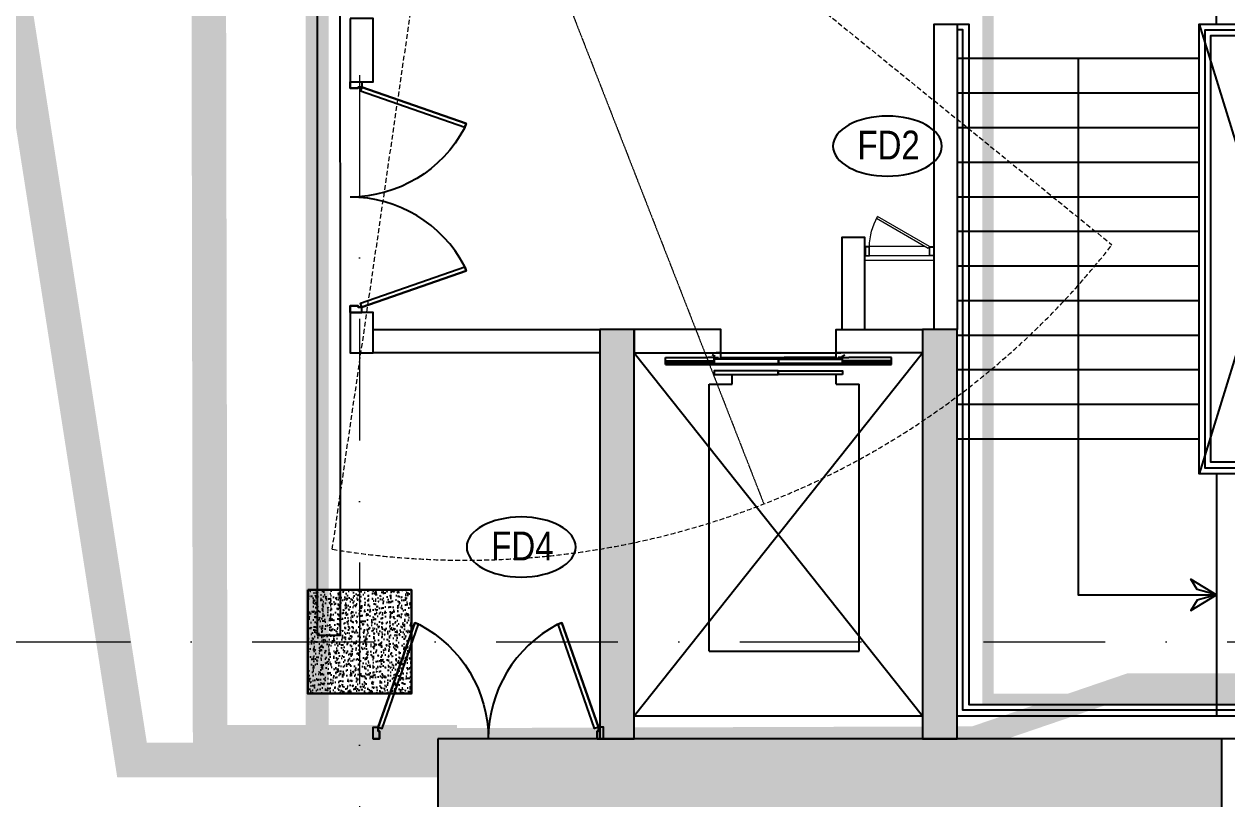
# Model space of a CAD drawing. Header units: millimetres. Extents: x 2509692 to 6766201, y 361130 to 898117.
# Drawn here: x 2616800 to 2627233, y 741230 to 747949 of the extents above; entities that cross this region are included whole.
import ezdxf
from ezdxf.enums import TextEntityAlignment as Align

# ---------------------------------------------------------------- set-up
doc = ezdxf.new("R2010")
doc.units = ezdxf.units.MM
doc.header["$LTSCALE"] = 100
for name, pattern in [('01.MAIN DRAWING_NW$0$(X-REF)S12-200-HIDDEN', [0.375, 0.25, -0.125]), ('01.NW_MACHINES$0$DASHED', [0.75, 0.5, -0.25]), ('DASHDOT', [1, 0.5, -0.25, 0, -0.25]), ('DD Cargo Road$0$X-DIAL-Phase 3A-Master Airfield Layout_South & ECT$0$DASHDOT2', [12.7, 6.35, -3.175, 0, -3.175]), ('HIDDEN', [0.375, 0.25, -0.125]), ('PAMIR A_BASEMENT STAIRCASE$0$X_COL_FC_WMG$0$PHANTOM', [2.5, 1.25, -0.25, 0.25, -0.25, 0.25, -0.25]), ('PAMIR A_GROUND FLOOR GRID$0$DGN Style 4', [21.13840796741298, 10.56260235723322, -5.281301178616609, 0.01320325294654152, -5.281301178616609])]:
    doc.linetypes.add(name, pattern=pattern)
doc.layers.get('0').update_dxf_attribs({"color": 8})
doc.layers.get('Defpoints').update_dxf_attribs({"color": 8})
for name, color, linetype in [('A_CUTOUT', 8, 'Continuous'), ('A_DOORS', 8, 'Continuous'), ('A_R.C.C. STRUCTURE', 8, 'Continuous'), ('A_STAIRCASE ARROW', 8, 'Continuous'), ('A_STAIRCASE DIM', 8, 'Continuous'), ('A_STAIRCASE RAILING', 8, 'Continuous'), ('A_STAIRCASE STEPS NOSING', 8, 'Continuous'), ('A_STAIRCASE WALL', 8, 'Continuous'), ('A_Travel length', 8, 'Continuous'), ('A_wall', 8, 'Continuous'), ('D-TEXT', 8, 'Continuous'), ('DRIVEWAY', 8, 'HIDDEN'), ('DW-NO', 8, 'Continuous'), ('GLASS EDGE', 8, 'Continuous'), ('PAMIR A_BASEMENT STAIRCASE$0$A-P-HATCH COLUMN', 8, 'Continuous'), ('PAMIR A_BASEMENT STAIRCASE$0$A-P-STRUCTURE', 8, 'Continuous'), ('PAMIR A_GROUND FLOOR GRID$0$Columns 8.4 x 8.4 MT. GRID', 8, 'Continuous')]:
    doc.layers.add(name, color=color, linetype=linetype)
for name, color, linetype, lineweight in [('A_SERVICE LIFT', 8, 'Continuous', 25), ('AC-ZONING LINE', 8, 'Continuous', 15), ('CAMERA', 5, 'Continuous', 20), ('CAMERA RANGE', 2, '01.MAIN DRAWING_NW$0$(X-REF)S12-200-HIDDEN', 20), ('CLOUD REFERNCE', 8, 'Continuous', 0), ('EL-WALL', 8, 'Continuous', 0), ('HACTH', 8, 'Continuous', 5), ('PAMIR A_BASEMENT STAIRCASE$0$X_COL_FC_WMG$0$GLASS 1', 8, 'Continuous', 25), ('PAMIR A_GROUND FLOOR GRID$0$A_GRID 8.4 x 8.4 MT.', 8, 'PAMIR A_GROUND FLOOR GRID$0$DGN Style 4', 0)]:
    doc.layers.add(name, color=color, linetype=linetype, lineweight=lineweight)
doc.styles.add('DIM_200', font='swissc.ttf', dxfattribs={"height": 400})
pattern_1 = [(0, (-3035710.225486687, -862793.3745637138), (0, 6.985), [5.08, -1.905]), (90, (-3035710.225486687, -862793.3745637138), (-6.985, 4.277078946022131e-16), [5.08, -1.905])]

# ---------------------------------------------------------------- blocks, each defined once
blk = doc.blocks.new('staicases')
at = {"layer": 'CLOUD REFERNCE', "linetype": 'DASHDOT', "ltscale": 10, "const_width": 100}
blk.add_lwpolyline([(5700728.509802543, 467707.3388517859), (5707833.421958897, 467707.3388517861), (5707833.421958897, 458369.646384188), (5700728.509802543, 458378.9650740409)], close=True, dxfattribs=at)
blk = doc.blocks.new('PAMIR A_GROUND FLOOR GRID')
at = {"layer": 'PAMIR A_GROUND FLOOR GRID$0$A_GRID 8.4 x 8.4 MT.'}
for p, q in [((2619710.225486686, 882793.3745638769), (2619710.225486659, 680593.3745638652)), ((2515201.771748836, 742593.3745637604), (2648618.699235708, 742593.3745637604))]:
    blk.add_line(p, q, dxfattribs=at)
blk = doc.blocks.new('A$C5d815a77')
at = {"layer": 'PAMIR A_GROUND FLOOR GRID$0$A_GRID 8.4 x 8.4 MT.'}
blk.add_blockref('PAMIR A_GROUND FLOOR GRID', (0, 0), dxfattribs=at)
blk = doc.blocks.new('PAMIR A_GROUND FLOOR GRID$0$gfhjd')
at = {"layer": 'PAMIR A_GROUND FLOOR GRID$0$Columns 8.4 x 8.4 MT. GRID', "transparency": 33554505}
h = blk.add_hatch(dxfattribs=at)
h.set_pattern_fill('AR-CONC', color=8, scale=0.5)
h.set_pattern_definition([(49.99999999999999, (2668641.195386034, 1117441.090647367), (91.09233449800197, -7.96954276945155), [9.525, -104.775]), (355, (2668641.195386034, 1117441.090647367), (-17.62171071248467, 95.52842261951757), [7.62, -83.820292085]), (100.4514446999999, (2668648.786389533, 1117440.426520617), (73.47062354517664, 87.55887595609755), [8.095004399999997, -89.04512229999997]), (46.18420000000002, (2668641.195386034, 1117466.490647368), (135.5395204460649, -21.02116396636359), [14.28749999999979, -157.1624999999967]), (96.63555760999984, (2668652.490336034, 1117464.738897368), (118.7020670257515, 123.7130622988607), [12.14251157, -133.5678040799999]), (351.1841511700001, (2668641.195386034, 1117466.490647368), (118.7020670324885, 123.7130622927663), [11.429983535, -125.72986596]), (21, (2668653.895386035, 1117460.140647367), (75.80719563456623, -51.1325990935438), [9.525, -104.775]), (326, (2668653.895386035, 1117460.140647367), (30.90101417382355, 92.09398306115965), [7.62, -83.81999999999996]), (71.45144499999998, (2668660.212652334, 1117455.879597418), (106.708209639358, 40.96138444295261), [8.095004399999977, -89.0449687999998]), (37.50000000000001, (2668641.195386034, 1117441.090647367), (1.544301625295908, 42.27751943657654), [0, -82.804, 0, -85.09, 0, -84.1375]), (7.499999999999999, (2668641.195386034, 1117441.090647367), (33.40983125515287, 50.09028740905975), [0, -48.51399999999999, 0, -80.899, 0, -32.0675]), (327.5, (2668612.874386034, 1117441.090647367), (67.79529758343573, -2.864371996336722), [0, -31.75, 0, -99.06, 0, -131.445]), (317.5, (2668600.174386034, 1117441.090647367), (74.06459069300901, 12.7132455166665), [0, -41.275, 0, -65.786, 0, -93.345])])
h.paths.add_polyline_path([(2555360.477324851, 1057636.929110305), (2556260.491630921, 1057636.929110305), (2556260.491630796, 1056736.929110305), (2555361.236261704, 1056736.932357546)])
at = {"layer": 'PAMIR A_GROUND FLOOR GRID$0$Columns 8.4 x 8.4 MT. GRID', "lineweight": 30}
blk.add_lwpolyline([(2555361.236261828, 1057636.932357546), (2556260.491630921, 1057636.929110305), (2556260.491630796, 1056736.929110305), (2555361.236261704, 1056736.932357546)], close=True, dxfattribs=at)
blk = doc.blocks.new('A$C8c9960d7')
at = {"layer": 'PAMIR A_GROUND FLOOR GRID$0$Columns 8.4 x 8.4 MT. GRID'}
blk.add_blockref('PAMIR A_GROUND FLOOR GRID$0$gfhjd', (63899.73396893311, -314593.5545793864), dxfattribs=at)
blk = doc.blocks.new('fghjfghd')
at = {"layer": 'A_DOORS', "linetype": 'ByBlock', "ltscale": 0.03, "elevation": 0.0008203101878799099}
for points in [[(197276.1775450337, 213393.477598938), (197276.1775450337, 213279.7605275114), (197326.6085940524, 213279.7605275114), (197326.6085940524, 213317.3362168662), (197338.9691452332, 213317.3362168662), (197338.9691452332, 213393.477598938), (197276.1775450337, 213393.4776124595), (197338.9691452332, 213393.4776124595), (197338.9691452332, 213317.3366028955), (197326.6085940524, 213317.3366028955), (197326.6085940524, 213279.7605275114), (197362.0844771926, 213292.1469385487), (197709.1212920699, 212298.1998256231), (197673.6454069231, 212285.8134139643), (197326.6085940524, 213279.7605275114), (197673.645406922, 212285.8134139638), (197718.1356924236, 212302.0094498101, 0.2777572209251983), (198376.1776861518, 213393.477598938, -0.02709184272098052)], [(199476.1778272698, 213393.477598938), (199476.1778272698, 213279.7605275114), (199425.7467782511, 213279.7605275114), (199425.7467782511, 213317.3362168662), (199413.3862270703, 213317.3362168662), (199413.3862270703, 213393.477598938), (199476.1778272698, 213393.4776124595), (199413.3862270703, 213393.4776124595), (199413.3862270703, 213317.3366028955), (199425.7467782511, 213317.3366028955), (199425.7467782511, 213279.7605275114), (199390.2708951109, 213292.1469385487), (199043.2340802336, 212298.1998256231), (199078.7099653804, 212285.8134139643), (199425.7467782511, 213279.7605275114), (199078.7099653815, 212285.8134139638), (199034.2196798798, 212302.0094498101, -0.2777572209251983), (198376.1776861518, 213393.477598938, 0.02709184272098052)]]:
    blk.add_lwpolyline(points, format="xyb", dxfattribs=at)
blk = doc.blocks.new('PAMIR A_2 m STAIRCASE DOOR')
at = {"layer": 'A_DOORS', "xscale": -0.9090907924646489, "yscale": 0.9090907924646489, "zscale": 0.9090907924646489, "rotation": 90}
blk.add_blockref('fghjfghd', (2771329.474479528, 1038335.332235817, -0.0007457364387665722), dxfattribs=at)
blk = doc.blocks.new('PAMIR A_BASEMENT STAIRCASE$0$A$Cb37e2a6e')
at = {"layer": 'A_STAIRCASE ARROW'}
for points in [[(0, 0), (169.0370197314769, 45.2933329064399), (222.0700287292711, 137.1491984985769), (0, 0)], [(0, -4.558824002742767e-07), (169.0370197314769, -45.2933333623223), (222.0700287292711, -137.1491989544593), (0, -4.558824002742767e-07)]]:
    blk.add_lwpolyline(points, dxfattribs=at)
blk = doc.blocks.new('PAMIR A_BASEMENT STAIRCASE$0$service lift')
at = {"color": 7}
for p, q in [((563038, -106763.3143263127, -8.757154441596526e-05), (563968, -106763.3143263118, -8.757154441596526e-05)), ((564998.0000000001, -106763.3143263118, -8.757154441596526e-05), (563038, -106763.3143263127, -8.757154441596526e-05)), ((563038, -106763.3143263127, -8.757154441596526e-05), (563038, -106823.3143263127, -8.757154441596526e-05)), ((563038, -106780.3143263127, -8.757154441596526e-05), (563456.5, -106780.3143263118, -8.757154441596526e-05)), ((563038, -106794.3143263127, -8.757154441596526e-05), (563456.5, -106794.3143263127, -8.757154441596526e-05)), ((563038, -106823.3143263127, -8.757154441596526e-05), (563406.59375, -106823.3143263127, -8.757154441596526e-05)), ((563461.5, -106823.3143263127, -8.757154441596526e-05), (563406.59375, -106823.3143263127, -8.757154441596526e-05)), ((563456.5, -106802.0393263124, -8.757154441596526e-05), (563456.5, -106772.5893263122, -8.757154441596526e-05)), ((563456.5, -106772.5893263122, -8.757154441596526e-05), (563461.5, -106772.5893263122, -8.757154441596526e-05)), ((563456.5, -106802.0393263124, -8.757154441596526e-05), (563461.5, -106802.0393263124, -8.757154441596526e-05)), ((563461.5, -106771.3143263118, -8.757154441596526e-05), (563461.5, -106823.3143263127, -8.757154441596526e-05)), ((563461.5, -106771.3143263118, -8.757154441596526e-05), (563463, -106771.3143263118, -8.757154441596526e-05)), ((563463, -106771.3143263118, -8.757154441596526e-05), (563463, -106821.8143263118, -8.757154441596526e-05)), ((563463, -106824.8143263127, -8.757154441596526e-05), (563489.5, -106824.8143263127, -8.757154441596526e-05)), ((563464.5, -106823.3143263127, -8.757154441596526e-05), (563489.5748134316, -106823.3143263127, -8.757154441596526e-05)), ((563480, -106816.3143263118, -8.757154441596526e-05), (563518, -106816.3143263118, -8.757154441596526e-05)), ((563489.5, -106824.8143263127, -8.757154441596526e-05), (563499.5, -106825.8143263118, -8.757154441596526e-05)), ((563489.5748134316, -106823.3143263127, -8.757154441596526e-05), (563499.5, -106824.3068449687, -8.757154441596526e-05)), ((563499.5, -106824.3068449687, -8.757154441596526e-05), (563499.5, -106825.8143263118, -8.757154441596526e-05)), ((563518, -106816.3143263118, -8.757154441596526e-05), (563518, -106866.3143263127, -8.757154441596526e-05)), ((563518, -106823.3143263127, -8.757154441596526e-05), (563968, -106823.3143263127, -8.757154441596526e-05)), ((564518, -106823.3143263127, -8.757154441596526e-05), (563968, -106823.3143263127, -8.757154441596526e-05)), ((564556, -106816.3143263118, -8.757154441596526e-05), (564518, -106816.3143263118, -8.757154441596526e-05)), ((564518, -106816.3143263118, -8.757154441596526e-05), (564518, -106866.3143263127, -8.757154441596526e-05)), ((564546.4251865684, -106823.3143263127, -8.757154441596526e-05), (564536.5, -106824.3068449687, -8.757154441596526e-05)), ((564536.5, -106824.3068449687, -8.757154441596526e-05), (564536.5, -106825.8143263118, -8.757154441596526e-05)), ((564546.5, -106824.8143263127, -8.757154441596526e-05), (564536.5, -106825.8143263118, -8.757154441596526e-05)), ((564571.5, -106823.3143263127, -8.757154441596526e-05), (564546.4251865684, -106823.3143263127, -8.757154441596526e-05)), ((564573, -106824.8143263127, -8.757154441596526e-05), (564546.5, -106824.8143263127, -8.757154441596526e-05)), ((564573, -106771.3143263118, -8.757154441596526e-05), (564573, -106821.8143263118, -8.757154441596526e-05)), ((564574.5, -106771.3143263118, -8.757154441596526e-05), (564573, -106771.3143263118, -8.757154441596526e-05)), ((564574.5, -106771.3143263118, -8.757154441596526e-05), (564574.5, -106823.3143263127, -8.757154441596526e-05)), ((564579.5, -106772.5893263122, -8.757154441596526e-05), (564574.5, -106772.5893263122, -8.757154441596526e-05)), ((564579.5, -106802.0393263124, -8.757154441596526e-05), (564574.5, -106802.0393263124, -8.757154441596526e-05)), ((564574.5, -106823.3143263127, -8.757154441596526e-05), (564629.40625, -106823.3143263127, -8.757154441596526e-05)), ((564579.5, -106802.0393263124, -8.757154441596526e-05), (564579.5, -106772.5893263122, -8.757154441596526e-05)), ((564998, -106780.3143263118, -8.757154441596526e-05), (564579.5, -106780.3143263118, -8.757154441596526e-05)), ((564998, -106794.3143263127, -8.757154441596526e-05), (564579.5, -106794.3143263127, -8.757154441596526e-05)), ((564998, -106823.3143263127, -8.757154441596526e-05), (564629.40625, -106823.3143263127, -8.757154441596526e-05)), ((564998, -106763.3143263118, -8.757154441596526e-05), (564998, -106823.3143263127, -8.757154441596526e-05)), ((563478, -106861.8135723121, -8.757154441596526e-05), (563478, -106866.3135723121, -8.757154441596526e-05)), ((563515.5, -106864.8135723121, -8.757154441596526e-05), (563478, -106864.8135723121, -8.757154441596526e-05)), ((563517, -106866.3135723121, -8.757154441596526e-05), (563478, -106866.3135723121, -8.757154441596526e-05)), ((563518, -106866.3143263127, -8.757154441596526e-05), (563478, -106866.3143263127, -8.757154441596526e-05)), ((564518, -106866.3143263127, -8.757154441596526e-05), (564558, -106866.3143263127, -8.757154441596526e-05)), ((564519, -106866.3135723121, -8.757154441596526e-05), (564558, -106866.3135723121, -8.757154441596526e-05)), ((564520.5, -106864.8135723121, -8.757154441596526e-05), (564558, -106864.8135723121, -8.757154441596526e-05)), ((564558, -106861.8135723121, -8.757154441596526e-05), (564558, -106866.3135723121, -8.757154441596526e-05))]:
    blk.add_line(p, q, dxfattribs=at)
at = {"color": 4, "linetype": 'PAMIR A_BASEMENT STAIRCASE$0$X_COL_FC_WMG$0$PHANTOM', "ltscale": 0.5}
for p, q in [((563038, -106787.3143263127, -8.757154441596526e-05), (563456.5, -106787.3143263118, -8.757154441596526e-05)), ((564998, -106787.3143263118, -8.757154441596526e-05), (564579.5, -106787.3143263118, -8.757154441596526e-05))]:
    blk.add_line(p, q, dxfattribs=at)
for p, q in [((563468, -106832.3144223125, -8.757154441596526e-05), (563443, -106848.3143263118, -8.757154441596526e-05)), ((564568, -106832.3144223125, -8.757154441596526e-05), (564593, -106848.3143263118, -8.757154441596526e-05))]:
    blk.add_line(p, q)
at = {"color": 7}
for centre, start, end in [((563463, -106823.3143263127, -8.757154441596526e-05), 180, 270), ((563464.5, -106821.8143263118, -8.757154441596526e-05), 180, 270), ((564571.5, -106821.8143263118, -8.757154441596526e-05), 270, 0), ((564573, -106823.3143263127, -8.757154441596526e-05), 270, 0)]:
    blk.add_arc(centre, 1.5, start, end, dxfattribs=at)
at = {"layer": 'Defpoints', "color": 7, "linetype": 'ByBlock'}
for p in [(563038, -106823.3143263127, -8.757154441596526e-05), (563508, -106866.3143263127, -8.757154441596526e-05), (563518, -106862.3143263118, -8.757154441596526e-05), (563518, -106866.3143263127, -8.757154441596526e-05), (563518, -106866.3143263127, -8.757154441596526e-05), (563518, -106866.3143263127, -8.757154441596526e-05), (563518, -106866.3144223125, -8.757154441596526e-05), (564518, -106862.3143263118, -8.757154441596526e-05), (564518, -106866.3143263127, -8.757154441596526e-05), (564518, -106866.3143263127, -8.757154441596526e-05), (564518, -106866.3143263127, -8.757154441596526e-05), (564518, -106866.3144223125, -8.757154441596526e-05), (564528, -106866.3143263127, -8.757154441596526e-05)]:
    blk.add_point(p, dxfattribs=at)
at = {"layer": 'PAMIR A_BASEMENT STAIRCASE$0$X_COL_FC_WMG$0$GLASS 1'}
for p, q in [((564618, -104278.3143263118, -8.757154441593751e-05), (563318, -104278.3143263118, -8.757154441593751e-05)), ((563318, -104278.3143263118, -8.757154441596526e-05), (563318, -106593.3143263118, -8.757154441596526e-05)), ((564618, -104278.3143263118, -8.757154441596529e-05), (564618, -106593.3143263118, -8.757154441596529e-05)), ((563518, -106593.3143263118, -8.757154441596526e-05), (563318, -106593.3143263118, -8.757154441596526e-05)), ((563518, -106593.3143263118, -8.757154441596526e-05), (563518, -106673.3143263118, -8.757154441596526e-05)), ((564618, -106593.3143263118, -8.757154441596526e-05), (564418, -106593.3143263118, -8.757154441596526e-05)), ((564418, -106593.3143263118, -8.757154441596526e-05), (564418, -106673.3143263118, -8.757154441596526e-05)), ((563468, -106771.3143263118, -8.757154441596526e-05), (564016.5, -106771.3143263118, -8.757154441596526e-05)), ((564016.5, -106811.3143263118, -8.757154441596526e-05), (563468, -106811.3143263118, -8.757154441596526e-05)), ((564016.5, -106811.3143263118, -8.757154441596526e-05), (564016.5, -106771.3143263118, -8.757154441596526e-05)), ((564018, -106789.1143263126, -8.757154441596526e-05), (564018, -106812.1143263126, -8.757154441596526e-05)), ((564018, -106789.1143263126, -8.757154441596526e-05), (564018, -106812.1143263126, -8.757154441596526e-05)), ((564573, -106771.3143263118, -8.757154441596526e-05), (564019.5, -106771.3143263118, -8.757154441596526e-05)), ((564019.5, -106811.3143263118, -8.757154441596526e-05), (564019.5, -106771.3143263118, -8.757154441596526e-05)), ((564019.5, -106811.3143263118, -8.757154441596526e-05), (564568, -106811.3143263118, -8.757154441596526e-05))]:
    blk.add_line(p, q, dxfattribs=at)
at = {"layer": 'PAMIR A_BASEMENT STAIRCASE$0$X_COL_FC_WMG$0$GLASS 1', "elevation": -8.757154441596526e-05}
for points in [[(563461, -106678.3143263118), (564017, -106678.3143263118), (564017, -106710.3143263118), (563461, -106710.3143263118)], [(564575, -106678.3143263118), (564019, -106678.3143263118), (564019, -106710.3143263118), (564575, -106710.3143263118)]]:
    blk.add_lwpolyline(points, close=True, dxfattribs=at)
at = {"layer": 'PAMIR A_BASEMENT STAIRCASE$0$X_COL_FC_WMG$0$GLASS 1'}
for centre, start, end in [((563468, -106776.3143263127, -8.757154441596526e-05), 90, 180), ((563468, -106806.3143263118, -8.757154441596526e-05), 180, 270), ((564568, -106776.3143263127, -8.757154441596526e-05), 0, 90), ((564568, -106806.3143263118, -8.757154441596526e-05), 270, 0)]:
    blk.add_arc(centre, 5.000000000000001, start, end, dxfattribs=at)
blk = doc.blocks.new('PAMIR A_BASEMENT STAIRCASE$0$G$CEB040AD3')
at = {"layer": 'PAMIR A_BASEMENT STAIRCASE$0$A-P-HATCH COLUMN', "ltscale": 0.001}
h = blk.add_hatch(color=256, dxfattribs=at)
h.dxf.hatch_style = 1
h.paths.add_polyline_path([(0, 3550), (300, 3550), (300, 0), (0, 0)])
at = {"layer": 'PAMIR A_BASEMENT STAIRCASE$0$A-P-STRUCTURE', "ltscale": 0.001}
blk.add_lwpolyline([(0, 3550), (300, 3550), (300, 0), (0, 0)], close=True, dxfattribs=at)
blk = doc.blocks.new('FD 750')
at = {"layer": 'EL-WALL'}
for p, q in [((50.02809588784294, 53.48591871291865), (612.9446083477233, 378.4859187129186)), ((62.52809588784294, 31.83528361830395), (625.0280958878429, 356.594810037408)), ((0.02809588784293737, 53.48591871291865), (0.02809588784293737, -96.48317581042647)), ((50.02809588784294, 53.48591871291865), (62.52809588784294, 31.83528361830395)), ((100.0280958878357, 53.48591871291865), (700.0280958878429, 53.48591871291865)), ((750.0280958878429, 53.48591871291865), (750.0280958878429, -96.48317581042647)), ((0.02809588784293737, -96.48317581042647), (750.0280958878429, -96.48317581042647)), ((50.02809588784294, -46.51408128708135), (700.0280958878429, -46.51408128708135))]:
    blk.add_line(p, q, dxfattribs=at)
for points in [[(0.02809588784293737, -46.51408128708135), (50.02809588784294, -46.51408128708135), (50.02809588784294, 53.48591871291865), (0.02809588784293737, 53.48591871291865)], [(5.028095887842937, -41.51408128708135), (45.02809588784294, -41.51408128708135), (45.02809588784294, 48.48591871291865), (5.028095887842937, 48.48591871291865)], [(750.0280958878429, -46.51408128708135), (700.0280958878429, -46.51408128708135), (700.0280958878429, 53.48591871291865), (750.0280958878429, 53.48591871291865)], [(745.0280958878429, -41.51408128708135), (705.0280958878429, -41.51408128708135), (705.0280958878429, 48.48591871291865), (745.0280958878429, 48.48591871291865)]]:
    blk.add_lwpolyline(points, close=True, dxfattribs=at)
blk.add_arc((50.02809588784294, 53.48591871291865), 649.9999999999999, 0, 30.0000000003939, dxfattribs=at)
blk = doc.blocks.new('A$C560B2565')
at = {"layer": 'A_CUTOUT', "ltscale": 600}
for p, q in [((7282.342121465132, 5749.981598316925), (8482.342121465132, 1849.981598316925)), ((8482.342121465132, 5749.981598316925), (7282.342121465132, 1849.981598316925)), ((2382.342110401951, 2899.981598316925), (4882.342110401951, -250.0184016830754)), ((2382.342110401951, -250.0184016830754), (4882.342110401951, 2899.981598316925))]:
    blk.add_line(p, q, dxfattribs=at)
blk.add_lwpolyline([(8482.342121465132, 5749.981598316925), (8482.342121465132, 1849.981598316925), (7282.342121465132, 1849.981598316925), (7282.342121465132, 5749.981598316925)], close=True, dxfattribs=at)
at = {"layer": 'A_SERVICE LIFT'}
blk.add_line((3132.342110401951, 2899.981598316925), (4132.342110401951, 2899.981598316925), dxfattribs=at)
at = {"layer": 'A_STAIRCASE ARROW'}
blk.add_lwpolyline([(6232.342121465132, 5449.981598316925), (6232.342121465132, 799.9815983169246), (7432.342121465132, 799.9815983169246)], dxfattribs=at)
at = {"layer": 'A_STAIRCASE RAILING'}
for points in [[(5182.342132232152, 5749.981576782884), (5282.342110699043, 5749.981576782884), (5282.342121464666, -150.0184016812127), (10482.34212146606, -150.0184016840067), (10482.34212146373, 7749.981598318787), (6382.342142999172, 7749.981598316925), (6382.342142999172, 7849.981377875665)], [(6432.342142999172, 7849.981377875665), (6432.342142999172, 7799.981598316925), (10532.34212146373, 7799.981598318787), (10532.34212146606, -200.0184016844723), (5232.342121464666, -200.018401680747), (5232.342110699043, 5699.981576782884), (5182.342132232152, 5699.981576782884)]]:
    blk.add_lwpolyline(points, dxfattribs=at)
for points in [[(8432.342121465132, 5699.981598316925), (8432.342121465132, 1899.981598316925), (7332.342121465132, 1899.981598316925), (7332.342121465132, 5699.981598316925)], [(8382.342121465132, 5649.981598316925), (8382.342121465132, 1949.981598316925), (7382.342121465132, 1949.981598316925), (7382.342121465132, 5649.981598316925)]]:
    blk.add_lwpolyline(points, close=True, dxfattribs=at)
at = {"layer": 'A_STAIRCASE STEPS NOSING', "ltscale": 1000}
for p, q in [((7432.342121465132, 5749.981598316925), (7432.342121465132, 7849.981339909369)), ((7282.342121465132, 5449.981598316925), (5182.342121465132, 5449.981598316925)), ((7282.342121465132, 5149.981598316925), (5182.342121465132, 5149.981598316925)), ((7282.342121465132, 4849.981598316925), (5182.342121465132, 4849.981598316925)), ((7282.342121465132, 4549.981598316925), (5182.342121465132, 4549.981598316925)), ((7282.342121465132, 4249.981598316925), (5182.342121465132, 4249.981598316925)), ((7282.342121465132, 3949.981598316925), (5182.342121465132, 3949.981598316925)), ((7282.342121465132, 3649.981598316925), (5182.342121465132, 3649.981598316925)), ((7282.342121465132, 3349.981598316925), (5182.342121465132, 3349.981598316925)), ((7282.342121465132, 3049.981598316925), (5182.342121465132, 3049.981598316925)), ((7282.342121465132, 2749.981598316925), (5182.342121465132, 2749.981598316925)), ((7282.342121465132, 2449.981598316925), (5182.342121465132, 2449.981598316925)), ((7282.342121465132, 2149.981598316925), (5182.342121465132, 2149.981598316925)), ((7432.342121465132, 1849.981598316925), (7432.342121465132, -250.0184016830754))]:
    blk.add_line(p, q, dxfattribs=at)
at = {"layer": 'A_STAIRCASE WALL'}
for points in [[(-367.6578835593536, 449.9983434713213), (-166.0897989589721, 449.9983434713213), (-167.6578817511909, 8649.981598316925), (2082.342110401951, 8649.981598316925), (2082.342110401951, 8849.981598316925), (-367.6578813944943, 8849.981598316925)], [(5182.342142999172, 5749.981576782884), (5182.342121465132, 3099.981598316925), (4982.342121465132, 3099.981598316925), (4982.342142999172, 5749.981619850965)], [(2382.342110401951, 2899.981598316925), (3132.342110401951, 2899.981598316925), (3132.342110401951, 3099.981598316925), (2382.342110401951, 3099.981598316925)], [(4882.342110401951, 2899.981598316925), (4132.342110401951, 2899.981598316925), (4132.342110401951, 3099.981598316925), (4882.342110401951, 3099.981598316925)], [(4882.342121465132, -450.0184016830754), (2382.342110401951, -450.0184016830754), (2382.342110401951, -250.0184016830754), (4882.342121465132, -250.0184016830754)]]:
    blk.add_lwpolyline(points, close=True, dxfattribs=at)
for points in [[(2082.342110401951, 7849.981490646838), (2082.342110401951, 8849.981598316925), (10782.34212146513, 8849.981598316925), (10782.34212146513, -450.0184016830754), (5182.342121465132, -450.0184016830754), (5182.342121465132, -250.0184016830754), (10582.34212146513, -250.0184016830754), (10582.34212146513, 7849.981598316925), (5182.342060565017, 7849.98159831739), (5182.342060565017, 7749.981448230101), (4982.342197181657, 7749.981448230101), (4982.342088816687, 8049.981598318322), (5282.351185696665, 8050.082027223194), (5282.351185696665, 8650.08172574616), (4082.342003709637, 8649.980992333964), (4082.342003709637, 7849.981490646838), (2082.342110401951, 7849.981490646838)], [(4382.342110401951, 3099.981598316925), (4382.342110401951, 3899.981598316925), (4182.342110401951, 3899.981598316925), (4182.342110401951, 3099.981598316925)]]:
    blk.add_lwpolyline(points, dxfattribs=at)
at = {"layer": 'A_DOORS', "xscale": -0.7999999071235173, "yscale": 0.7999999071235173, "zscale": 0.7999999071235173}
blk.add_blockref('FD 750', (4982.36461032927, 3777.168078555143), dxfattribs=at)
at = {"layer": 'A_DOORS', "xscale": -1, "rotation": 270}
blk.add_blockref('PAMIR A_2 m STAIRCASE DOOR', (-856877.1054460546, -2577785.447211713), dxfattribs=at)
at = {"layer": 'A_R.C.C. STRUCTURE', "ltscale": 0.001, "xscale": -1}
for p in [(2382.342110401951, -450.0184016830754), (5182.342121465132, -450.0184016830754)]:
    blk.add_blockref('PAMIR A_BASEMENT STAIRCASE$0$G$CEB040AD3', p, dxfattribs=at)
at = {"layer": 'A_SERVICE LIFT', "rotation": 180}
blk.add_blockref('PAMIR A_BASEMENT STAIRCASE$0$service lift', (567650.342110402, -103966.3327279955, 8.757154441596526e-05), dxfattribs=at)
at = {"layer": 'A_STAIRCASE ARROW', "ltscale": 0.001, "xscale": -1}
blk.add_blockref('PAMIR A_BASEMENT STAIRCASE$0$A$Cb37e2a6e', (7432.342121465132, 799.981598772807), dxfattribs=at)
blk = doc.blocks.new('TAG_200')
at = {"layer": 'D-TEXT'}
blk.add_ellipse((-44.54886602098122, 350.0121025335975), major_axis=(-756.4732483355328, 3.704087473568759e-13), ratio=0.5505994003344314, dxfattribs=at)
at = {"layer": 'D-TEXT', "style": 'DIM_200'}
blk.add_attdef('DW', text='', height=400, dxfattribs=at).set_placement((433.3332299872048, 366.243886440061), align=Align.MIDDLE_CENTER)
blk = doc.blocks.new('SEG')
at = {"layer": 'DRIVEWAY', "linetype": 'Continuous'}
for p, q in [((3127187.945690666, 741749.4646280506), (3120387.945690596, 741749.4646280506)), ((3120387.945690596, 741749.4646280506), (3120387.945690595, 725343.3789088103)), ((3127188.318563121, 692593.3762200644), (3127187.945690666, 741749.4646280506))]:
    blk.add_line(p, q, dxfattribs=at)
blk = doc.blocks.new('A$C29A2079D')
at = {"layer": 'HACTH', "true_color": 0xf7f2ee, "transparency": 33554602}
h = blk.add_hatch(dxfattribs=at)
h.set_pattern_fill('ANGLE')
h.set_pattern_definition(pattern_1)
edge = h.paths.add_edge_path()
edge.add_line((74677.72020384343, -8850.000032823416), (75150.74474390224, -8850.000032823416))
edge.add_line((75150.74474390224, -8850.000032823416), (75150.74463092862, 5800.00245494023))
edge.add_line((75150.74463092862, 5800.00245494023), (101365.6008811453, 5800.002042986569))
edge.add_arc((101365.6008890024, 6300.002042986569), 500.0000000000001, 269.9999990996423, 360)
edge.add_line((101865.6008890024, 6300.002042986569), (101865.6008890024, 10999.99880294409))
edge.add_arc((101365.6008890024, 10999.99880294409), 499.9999999998837, 0, 89.99999927680037)
edge.add_line((101365.6008953135, 11499.99880294397), (17750.00040749973, 11499.99985832325))
edge.add_arc((17750.00040118862, 10999.99985832314), 500.0000000001049, 89.99999927680037, 179.9999991683311)
edge.add_line((17250.00040118862, 10999.99986558082), (17250.00011305977, -8850.000032826909))
edge.add_line((17250.00011305977, -8850.000032826909), (14227.72200945206, -8849.989119280945))
edge.add_arc((14227.72020393563, -9349.989119277801), 500.0000000001021, 89.99979310305795, 180)
edge.add_line((13727.72020393563, -9349.989119277801), (13727.7202039361, -15850.00003282109))
edge.add_arc((14227.7202039361, -15850.00003282109), 500.0000000000155, 180, 270)
edge.add_line((14227.7202039361, -16350.00003282109), (17477.72016625665, -16350.0000328212))
edge.add_line((17477.72016625665, -16350.0000328212), (17477.72024096688, -50928.65994611883))
edge.add_line((17477.72024096688, -50928.65994611883), (7977.720203938894, -50928.65994611999))
edge.add_arc((7977.720203938894, -50428.65994611999), 500.0000000000244, 180, 270, ccw=False)
edge.add_line((7477.720203938894, -50428.65994611999), (7477.720203937963, -42324.77172258543))
edge.add_arc((6977.720203937963, -42324.77172258543), 500.000000000027, 0, 90.00029840904385)
edge.add_line((6977.717599827796, -41824.77172259218), (3585.919680373278, -41824.78938782297))
edge.add_arc((3585.922284484375, -42324.78938781621), 499.9999999999605, 90.00029840915056, 180.0016768393758)
edge.add_line((3085.922284698579, -42324.80402100028), (3086.417647515424, -59250.81322039932))
edge.add_line((3086.417647515424, -59250.81322039932), (1174.843635680154, -59251.2285981098))
edge.add_arc((1174.952283946797, -59751.22858630528), 499.9999999999362, 90.01245017435812, 179.9888473949658)
edge.add_line((674.9522934188135, -59751.13126146689), (666.5283366511576, -103028.6581141829))
edge.add_spline(control_points=[(666.5283366618678, -103028.6581142592), (702.2118632229976, -103334.0928661168), (770.3263402353041, -103917.1217982032), (1633.273577268701, -104788.0659779258), (2900.975547151174, -104985.6463381122), (3057.553887617774, -105752.7602435471), (3087.727095316164, -105900.5858439967)], knot_values=[0, 0, 0, 0, 894.9239040212971, 1708.274925780144, 3539.028112087257, 3976.033278924955, 3976.033278924955, 3976.033278924955, 3976.033278924955], degree=3, periodic=0)
edge.add_line((3087.727095316164, -105900.5858439966), (3084.304351131432, -120205.425934782))
edge.add_spline(control_points=[(3084.389380979817, -119850.0565798513), (3085.288252723403, -120024.7909482011), (3089.733723946381, -120888.9594033558), (1674.314896147233, -121331.1940659072), (753.2731861006469, -122298.7213929507), (700.6456142677926, -122943.3042449391), (677.3476155218668, -123228.658289486)], knot_values=[0, 0, 0, 0, 503.0303896076502, 2487.793321878633, 3539.31911400292, 4374.600504337376, 4374.600504337376, 4374.600504337376, 4374.600504337376], degree=3, periodic=0)
edge.add_line((677.3476155218668, -123228.658289486), (677.3476155218668, -170200.000000341))
edge.add_arc((1177.347615521867, -170200.000000341), 500, 180, 270)
edge.add_line((1177.347615521867, -170700.000000341), (7477.720203947276, -170700.000000341))
edge.add_line((7477.720203947276, -170700.000000341), (90977.72048801882, -170700.000000341))
edge.add_arc((90977.72048801882, -170200.000000341), 500.0000000000068, 270, 360.0004346159025)
edge.add_line((91477.72048800439, -170199.9962076017), (91477.34761556378, -121043.9115923548))
edge.add_line((91477.34761556378, -121043.9115923548), (84677.347615493, -121043.9115923548))
edge.add_line((84677.347615493, -121043.9115923548), (84677.34761549206, -137449.9973115951))
edge.add_line((84677.34761549206, -137449.9973115951), (74677.72020390863, -137449.9973115951))
edge.add_line((74677.72020390863, -137449.9973115951), (74677.72020390816, -111849.9967855532))
edge.add_arc((75177.72020390816, -111849.9967855532), 499.9999999999969, 90, 180, ccw=False)
edge.add_line((75177.72020390816, -111349.9967855532), (91477.7202039212, -111349.9967855533))
edge.add_line((91477.7202039212, -111349.9967855533), (91477.34761548741, -50849.99999988254))
edge.add_line((91477.34761548741, -50849.99999988254), (75177.72020384343, -50849.99999988254))
edge.add_arc((75177.72020384343, -50349.99999988254), 500, 180, 270, ccw=False)
edge.add_line((74677.72020384343, -50349.99999988254), (74677.72020384343, -8850.000032823416))
h.paths.add_polyline_path([(24750.90507499827, -22799.70378281234, -0.4142128488165438), (25250.90507499687, -22299.70500092988), (67150.00011317804, -22299.70500092988, -0.4142135623730951), (67650.00011317804, -22799.70500092988), (67650.00011317804, -50849.99748587282), (24750.83673788933, -50849.99748587282)], flags=16)
h.paths.add_polyline_path([(16977.72070462955, -58350.00168948586, -0.4142142934570974), (17477.72070462815, -58850.002937524), (17477.60962925339, -103349.9972341546, -0.4142128066417197), (16977.60967133101, -103849.9959861165), (7977.720245304983, -103849.9967434827, -0.4142135869408332), (7477.720203228761, -103349.9967436193), (7477.720191065688, -58850.00168962253, -0.414213562453151), (7977.720191065688, -58350.00168948586)], flags=16)
h.paths.add_polyline_path([(24549.7595276935, -57647.90421519824), (67377.7202424691, -57647.90751718637, -0.4142135397913503), (67877.7202039198, -58147.90751718637), (67877.7202039198, -67649.99639754207), (51077.34761551162, -67649.99639754207), (51077.34761551302, -95449.9967855924), (41077.34761551488, -95449.99678559275), (41077.34761551116, -67649.9967855463), (24049.75278779818, -67649.9967855463), (24049.7594891442, -58147.90386257367, -0.4142133783920631)], flags=16)
h.paths.add_polyline_path([(24277.74044461269, -75149.99678556959), (34277.72020393889, -75149.99678556959), (34277.72020393983, -100849.9951631698), (57877.35476019466, -100849.9886023923), (57877.34761551069, -75149.99520528992), (67877.7202039198, -75149.99520528968), (67877.7202039198, -103849.9951283979, -0.4142135623730951), (65877.7202039198, -105849.9951283979), (26277.72152255056, -105849.9951283979, -0.4142137554791802), (24277.72152255103, -103849.9938097872)], flags=16)
h.paths.add_polyline_path([(24750.50602031359, -17250.00168242492), (24750.74474411504, -16349.99678558123), (25177.69469711743, -16349.99832731171), (25177.72177987266, -8849.996718808892), (24750.69172938028, -8849.996785395662), (24750.74463101709, 5800.003246951848), (67650.00000001816, 5800.002572810859), (67650.00000001816, -17250.0016882451)], flags=16)
h.paths.add_polyline_path([(74677.34984666249, -58849.9967341458, -0.4142135623730955), (75177.34984666249, -58349.9967341458), (84677.347615493, -58349.9967341458), (84677.72020391002, -103849.9950761143), (75177.34984666388, -103849.9950761143, -0.4142135623730913), (74677.34984666388, -103349.9950761143)], flags=16)
h.paths.add_polyline_path([(17477.34761546599, -111849.9991935348), (17477.34761546692, -164728.6582895006, -0.4142135623731482), (16977.34761546692, -165228.6582895006), (7977.347615476698, -165228.6582894996, -0.4142135623735518), (7477.347615476698, -164728.6582894988), (7477.347615566105, -111350.000032794), (16977.34757129429, -111349.9991935348, -0.4142135882481751)], flags=16)
h.paths.add_polyline_path([(67877.7202039198, -111349.9984422437), (67877.7202039198, -119828.6582894552), (67650.00011306442, -119828.6582894552), (67650.00011282042, -139400.2943024131, -0.414213562369446), (67150.00011282042, -139900.2943024068), (25250.74474398885, -139900.2943024068, -0.4142135623730312), (24750.74474398885, -139400.294302407), (24750.7447439828, -111349.9984422437)], flags=16)
h.paths.add_polyline_path([(84450.07187582925, -144949.9980063264), (84450.00191825395, -164323.2827840692, -0.4142125047263422), (83950.00191825721, -164823.2809785525), (67527.72020386625, -164823.2809785525), (67527.72020386625, -164549.9532391649), (41474.24694886571, -164549.9532391649), (41474.24694886571, -164978.6600939317), (24627.34761553397, -164978.6600939317), (24627.7202039496, -153349.9999998847), (25177.72294928925, -153349.9999998847), (25177.72177981399, -145849.9967190226), (24750.74075117288, -145849.9967856017), (24750.74400109891, -144949.9979980789)], flags=16)
at = {"layer": 'DRIVEWAY'}
blk.add_blockref('SEG', (-3035710.598075103, -862793.3762204053), dxfattribs=at)
blk = doc.blocks.new('A$C72A00BA6')
at = {"layer": 'HACTH', "true_color": 0xf7f2ee, "transparency": 33554602}
h = blk.add_hatch(dxfattribs=at)
h.set_pattern_fill('ANGLE')
h.set_pattern_definition(pattern_1)
edge = h.paths.add_edge_path()
edge.add_line((74677.72020384343, -8850.000032823416), (75150.74474390224, -8850.000032823416))
edge.add_line((75150.74474390224, -8850.000032823416), (75150.74463092862, 5800.00245494023))
edge.add_line((75150.74463092862, 5800.00245494023), (101365.6008811453, 5800.002042986569))
edge.add_arc((101365.6008890024, 6300.002042986569), 500.0000000000001, 269.9999990996423, 360)
edge.add_line((101865.6008890024, 6300.002042986569), (101865.6008890024, 10999.99880294409))
edge.add_arc((101365.6008890024, 10999.99880294409), 499.9999999998837, 0, 89.99999927680037)
edge.add_line((101365.6008953135, 11499.99880294397), (17750.00040749973, 11499.99985832325))
edge.add_arc((17750.00040118862, 10999.99985832314), 500.0000000001049, 89.99999927680037, 179.9999991683311)
edge.add_line((17250.00040118862, 10999.99986558082), (17250.00011305977, -8850.000032826909))
edge.add_line((17250.00011305977, -8850.000032826909), (14227.72200945206, -8849.989119280945))
edge.add_arc((14227.72020393563, -9349.989119277801), 500.0000000001021, 89.99979310305795, 180)
edge.add_line((13727.72020393563, -9349.989119277801), (13727.7202039361, -15850.00003282109))
edge.add_arc((14227.7202039361, -15850.00003282109), 500.0000000000155, 180, 270)
edge.add_line((14227.7202039361, -16350.00003282109), (17477.72016625665, -16350.0000328212))
edge.add_line((17477.72016625665, -16350.0000328212), (17477.72024096688, -50928.65994611883))
edge.add_line((17477.72024096688, -50928.65994611883), (7977.720203938894, -50928.65994611999))
edge.add_arc((7977.720203938894, -50428.65994611999), 500.0000000000244, 180, 270, ccw=False)
edge.add_line((7477.720203938894, -50428.65994611999), (7477.720203937963, -42324.77172258543))
edge.add_arc((6977.720203937963, -42324.77172258543), 500.000000000027, 0, 90.00029840904385)
edge.add_line((6977.717599827796, -41824.77172259218), (3585.919680373278, -41824.78938782297))
edge.add_arc((3585.922284484375, -42324.78938781621), 499.9999999999605, 90.00029840915056, 180.0016768393758)
edge.add_line((3085.922284698579, -42324.80402100028), (3086.417647515424, -59250.81322039932))
edge.add_line((3086.417647515424, -59250.81322039932), (1174.843635680154, -59251.2285981098))
edge.add_arc((1174.952283946797, -59751.22858630528), 499.9999999999362, 90.01245017435812, 179.9888473949658)
edge.add_line((674.9522934188135, -59751.13126146689), (666.5283366511576, -103028.6581141829))
edge.add_spline(control_points=[(666.5283366618678, -103028.6581142592), (702.2118632229976, -103334.0928661168), (770.3263402353041, -103917.1217982032), (1633.273577268701, -104788.0659779258), (2900.975547151174, -104985.6463381122), (3057.553887617774, -105752.7602435471), (3087.727095316164, -105900.5858439967)], knot_values=[0, 0, 0, 0, 894.9239040212971, 1708.274925780144, 3539.028112087257, 3976.033278924955, 3976.033278924955, 3976.033278924955, 3976.033278924955], degree=3, periodic=0)
edge.add_line((3087.727095316164, -105900.5858439966), (3084.304351131432, -120205.425934782))
edge.add_spline(control_points=[(3084.389380979817, -119850.0565798513), (3085.288252723403, -120024.7909482011), (3089.733723946381, -120888.9594033558), (1674.314896147233, -121331.1940659072), (753.2731861006469, -122298.7213929507), (700.6456142677926, -122943.3042449391), (677.3476155218668, -123228.658289486)], knot_values=[0, 0, 0, 0, 503.0303896076502, 2487.793321878633, 3539.31911400292, 4374.600504337376, 4374.600504337376, 4374.600504337376, 4374.600504337376], degree=3, periodic=0)
edge.add_line((677.3476155218668, -123228.658289486), (677.3476155218668, -170200.000000341))
edge.add_arc((1177.347615521867, -170200.000000341), 500, 180, 270)
edge.add_line((1177.347615521867, -170700.000000341), (7477.720203947276, -170700.000000341))
edge.add_line((7477.720203947276, -170700.000000341), (90977.72048801882, -170700.000000341))
edge.add_arc((90977.72048801882, -170200.000000341), 500.0000000000068, 270, 360.0004346159025)
edge.add_line((91477.72048800439, -170199.9962076017), (91477.34761556378, -121043.9115923548))
edge.add_line((91477.34761556378, -121043.9115923548), (84677.347615493, -121043.9115923548))
edge.add_line((84677.347615493, -121043.9115923548), (84677.34761549206, -137449.9973115951))
edge.add_line((84677.34761549206, -137449.9973115951), (74677.72020390863, -137449.9973115951))
edge.add_line((74677.72020390863, -137449.9973115951), (74677.72020390816, -111849.9967855532))
edge.add_arc((75177.72020390816, -111849.9967855532), 499.9999999999969, 90, 180, ccw=False)
edge.add_line((75177.72020390816, -111349.9967855532), (91477.7202039212, -111349.9967855533))
edge.add_line((91477.7202039212, -111349.9967855533), (91477.34761548741, -50849.99999988254))
edge.add_line((91477.34761548741, -50849.99999988254), (75177.72020384343, -50849.99999988254))
edge.add_arc((75177.72020384343, -50349.99999988254), 500, 180, 270, ccw=False)
edge.add_line((74677.72020384343, -50349.99999988254), (74677.72020384343, -8850.000032823416))
h.paths.add_polyline_path([(24750.90507499827, -22799.70378281234, -0.4142128488165438), (25250.90507499687, -22299.70500092988), (67150.00011317804, -22299.70500092988, -0.4142135623730951), (67650.00011317804, -22799.70500092988), (67650.00011317804, -50849.99748587282), (24750.83673788933, -50849.99748587282)], flags=16)
h.paths.add_polyline_path([(16977.72070462955, -58350.00168948586, -0.4142142934570974), (17477.72070462815, -58850.002937524), (17477.60962925339, -103349.9972341546, -0.4142128066417197), (16977.60967133101, -103849.9959861165), (7977.720245304983, -103849.9967434827, -0.4142135869408332), (7477.720203228761, -103349.9967436193), (7477.720191065688, -58850.00168962253, -0.414213562453151), (7977.720191065688, -58350.00168948586)], flags=16)
h.paths.add_polyline_path([(24549.7595276935, -57647.90421519824), (67377.7202424691, -57647.90751718637, -0.4142135397913503), (67877.7202039198, -58147.90751718637), (67877.7202039198, -67649.99639754207), (51077.34761551162, -67649.99639754207), (51077.34761551302, -95449.9967855924), (41077.34761551488, -95449.99678559275), (41077.34761551116, -67649.9967855463), (24049.75278779818, -67649.9967855463), (24049.7594891442, -58147.90386257367, -0.4142133783920631)], flags=16)
h.paths.add_polyline_path([(24277.74044461269, -75149.99678556959), (34277.72020393889, -75149.99678556959), (34277.72020393983, -100849.9951631698), (57877.35476019466, -100849.9886023923), (57877.34761551069, -75149.99520528992), (67877.7202039198, -75149.99520528968), (67877.7202039198, -103849.9951283979, -0.4142135623730951), (65877.7202039198, -105849.9951283979), (26277.72152255056, -105849.9951283979, -0.4142137554791802), (24277.72152255103, -103849.9938097872)], flags=16)
h.paths.add_polyline_path([(24750.50602031359, -17250.00168242492), (24750.74474411504, -16349.99678558123), (25177.69469711743, -16349.99832731171), (25177.72177987266, -8849.996718808892), (24750.69172938028, -8849.996785395662), (24750.74463101709, 5800.003246951848), (67650.00000001816, 5800.002572810859), (67650.00000001816, -17250.0016882451)], flags=16)
h.paths.add_polyline_path([(74677.34984666249, -58849.9967341458, -0.4142135623730955), (75177.34984666249, -58349.9967341458), (84677.347615493, -58349.9967341458), (84677.72020391002, -103849.9950761143), (75177.34984666388, -103849.9950761143, -0.4142135623730913), (74677.34984666388, -103349.9950761143)], flags=16)
h.paths.add_polyline_path([(17477.34761546599, -111849.9991935348), (17477.34761546692, -164728.6582895006, -0.4142135623731482), (16977.34761546692, -165228.6582895006), (7977.347615476698, -165228.6582894996, -0.4142135623735518), (7477.347615476698, -164728.6582894988), (7477.347615566105, -111350.000032794), (16977.34757129429, -111349.9991935348, -0.4142135882481751)], flags=16)
h.paths.add_polyline_path([(67877.7202039198, -111349.9984422437), (67877.7202039198, -119828.6582894552), (67650.00011306442, -119828.6582894552), (67650.00011282042, -139400.2943024131, -0.414213562369446), (67150.00011282042, -139900.2943024068), (25250.74474398885, -139900.2943024068, -0.4142135623730312), (24750.74474398885, -139400.294302407), (24750.7447439828, -111349.9984422437)], flags=16)
h.paths.add_polyline_path([(84450.07187582925, -144949.9980063264), (84450.00191825395, -164323.2827840692, -0.4142125047263422), (83950.00191825721, -164823.2809785525), (67527.72020386625, -164823.2809785525), (67527.72020386625, -164549.9532391649), (41474.24694886571, -164549.9532391649), (41474.24694886571, -164978.6600939317), (24627.34761553397, -164978.6600939317), (24627.7202039496, -153349.9999998847), (25177.72294928925, -153349.9999998847), (25177.72177981399, -145849.9967190226), (24750.74075117288, -145849.9967856017), (24750.74400109891, -144949.9979980789)], flags=16)
at = {"layer": 'DRIVEWAY'}
blk.add_blockref('SEG', (-3035710.598075103, -862793.3762204053), dxfattribs=at)
blk = doc.blocks.new('dome')
at = {"layer": 'CAMERA'}
blk.add_line((1285.94119212348, 2299.486132116886), (1285.94119212348, -2299.486132116886), dxfattribs=at)
blk.add_line((1285.94119212348, 2299.486132116886), (1285.94119212348, -2299.486132116886), dxfattribs=at)
at = {"layer": 'CAMERA', "const_width": 61.24999999999999}
blk.add_lwpolyline([(0, 2299.486132136852), (1285.941192106367, 2299.486132136852), (1285.941192106367, -2299.486132136852), (0, -2299.486132136852)], close=True, dxfattribs=at)
blk.add_lwpolyline([(0, 2299.486132136852), (1285.941192106367, 2299.486132136852), (1285.941192106367, -2299.486132136852), (0, -2299.486132136852)], close=True, dxfattribs=at)
at = {"layer": 'CAMERA', "ltscale": 100, "const_width": 61.24999999999999}
blk.add_lwpolyline([(1285.941191946554, 2299.486132167583, -0.8268059267479587), (1285.94119212348, -2299.486132116886)], format="xyb", dxfattribs=at)
at = {"layer": 'CAMERA'}
blk.add_circle((2174.184678568062, 1238.805720407705), 308.081327521582, dxfattribs=at)
blk.add_circle((2174.184678568062, 1238.805720407705), 308.081327521582, dxfattribs=at)
blk.add_arc((845.9716056671226, 0), 2341.198348897836, 280.8317114465021, 79.1682885534979, dxfattribs=at)
blk.add_arc((845.9716056671226, 0), 2341.198348897836, 280.8317114465021, 79.1682885534979, dxfattribs=at)
at = {"layer": 'CAMERA RANGE'}
blk.add_line((1281.217349460251, -2.687397285492921), (45183.93594437292, -2.687396815182069), dxfattribs=at)
at = {"layer": 'CAMERA RANGE', "linetype": '01.NW_MACHINES$0$DASHED', "ltscale": 5}
blk.add_lwpolyline([(1281.217349460251, -2.687397285492921), (39261.18147508296, 21604.13987679368, -0.2741149542240437), (39261.18147556259, -21609.51467055552)], format="xyb", close=True, dxfattribs=at)

msp = doc.modelspace()

# ---------------------------------------------------------------- hatches: boundary and pattern name
at = {"transparency": 33554687}
h = msp.add_hatch(color=9, dxfattribs=at)
h.dxf.hatch_style = 1
h.paths.add_polyline_path([(2526244.624598415, 874293.3745635571), (2637575.82637569, 874293.3745635571), (2637575.826375689, 692093.3745633727), (2526244.624598415, 692093.3745633727)], flags=16)
h.paths.add_polyline_path([(2525844.624598415, 874693.3745635571), (2637975.82637569, 874693.3745635571), (2637975.82637569, 691693.3745633727), (2525844.624598415, 691693.3745633727)])

# ---------------------------------------------------------------- linework, layer by layer
at = {"layer": 'A_CUTOUT', "ltscale": 600}
for p, q in [((2626992.940196539, 747949.4613147094), (2628192.940196539, 744049.4613147094)), ((2628192.940196539, 747949.4613147094), (2626992.940196539, 744049.4613147094)), ((2622092.940185476, 745099.4613147094), (2624592.940185476, 741949.4613147094)), ((2622092.940185476, 741949.4613147094), (2624592.940185476, 745099.4613147094))]:
    msp.add_line(p, q, dxfattribs=at)
msp.add_lwpolyline([(2628192.940196539, 747949.4613147094), (2628192.940196539, 744049.4613147094), (2626992.940196539, 744049.4613147094), (2626992.940196539, 747949.4613147094)], close=True, dxfattribs=at)
at = {"layer": 'A_SERVICE LIFT'}
msp.add_line((2622842.940185476, 745099.4613147094), (2623842.940185476, 745099.4613147094), dxfattribs=at)
at = {"layer": 'A_STAIRCASE ARROW'}
msp.add_lwpolyline([(2625942.940196539, 747649.4613147094), (2625942.940196539, 742999.4613147094), (2627142.940196539, 742999.4613147094)], dxfattribs=at)
at = {"layer": 'A_STAIRCASE RAILING'}
for points in [[(2624892.940207306, 747949.4612931754), (2624992.940185773, 747949.4612931754), (2624992.940196538, 742049.4613147113), (2630192.94019654, 742049.4613147085), (2630192.940196537, 749949.4613147113), (2626092.940218073, 749949.4613147094), (2626092.940218073, 750049.4610942681)], [(2626142.940218073, 750049.4610942681), (2626142.940218073, 749999.4613147094), (2630242.940196537, 749999.4613147113), (2630242.94019654, 741999.461314708), (2624942.940196538, 741999.4613147117), (2624942.940185773, 747899.4612931754), (2624892.940207306, 747899.4612931754)]]:
    msp.add_lwpolyline(points, dxfattribs=at)
for points in [[(2628142.940196539, 747899.4613147094), (2628142.940196539, 744099.4613147094), (2627042.940196539, 744099.4613147094), (2627042.940196539, 747899.4613147094)], [(2628092.940196539, 747849.4613147094), (2628092.940196539, 744149.4613147094), (2627092.940196539, 744149.4613147094), (2627092.940196539, 747849.4613147094)]]:
    msp.add_lwpolyline(points, close=True, dxfattribs=at)
at = {"layer": 'A_STAIRCASE STEPS NOSING', "ltscale": 1000}
for p, q in [((2627142.940196539, 747949.4613147094), (2627142.940196539, 750049.4610563018)), ((2626992.940196539, 747649.4613147094), (2624892.940196539, 747649.4613147094)), ((2626992.940196539, 747349.4613147094), (2624892.940196539, 747349.4613147094)), ((2626992.940196539, 747049.4613147094), (2624892.940196539, 747049.4613147094)), ((2626992.940196539, 746749.4613147094), (2624892.940196539, 746749.4613147094)), ((2626992.940196539, 746449.4613147094), (2624892.940196539, 746449.4613147094)), ((2626992.940196539, 746149.4613147094), (2624892.940196539, 746149.4613147094)), ((2626992.940196539, 745849.4613147094), (2624892.940196539, 745849.4613147094)), ((2626992.940196539, 745549.4613147094), (2624892.940196539, 745549.4613147094)), ((2626992.940196539, 745249.4613147094), (2624892.940196539, 745249.4613147094)), ((2626992.940196539, 744949.4613147094), (2624892.940196539, 744949.4613147094)), ((2626992.940196539, 744649.4613147094), (2624892.940196539, 744649.4613147094)), ((2626992.940196539, 744349.4613147094), (2624892.940196539, 744349.4613147094)), ((2627142.940196539, 744049.4613147094), (2627142.940196539, 741949.4613147094))]:
    msp.add_line(p, q, dxfattribs=at)
at = {"layer": 'A_STAIRCASE WALL'}
for points in [[(2621792.940185476, 750049.4612070393), (2621792.940185476, 751049.4613147094), (2630492.940196539, 751049.4613147094), (2630492.940196539, 741749.4613147094), (2624892.940196539, 741749.4613147094), (2624892.940196539, 741949.4613147094), (2630292.940196539, 741949.4613147094), (2630292.940196539, 750049.4613147094), (2624892.940135639, 750049.4613147099), (2624892.940135639, 749949.4611646226), (2624692.940272255, 749949.4611646226), (2624692.94016389, 750249.4613147108), (2624992.94926077, 750249.5617436157), (2624992.94926077, 750849.5614421386), (2623792.940078783, 750849.4607087264), (2623792.940078783, 750049.4612070393), (2621792.940185476, 750049.4612070393)], [(2624092.940185476, 745299.4613147094), (2624092.940185476, 746099.4613147094), (2623892.940185476, 746099.4613147094), (2623892.940185476, 745299.4613147094)], [(2621792.940185173, 745099.4613147094), (2619827.404806447, 745099.4613183894), (2619827.404806447, 745299.4613183894), (2621792.940185006, 745299.4613147094)]]:
    msp.add_lwpolyline(points, dxfattribs=at)
for points in [[(2619627.404805382, 747996.4121009212), (2619627.404792318, 747449.4607177569), (2619827.404801816, 747449.4613147102), (2619827.404806681, 747996.4121009212)], [(2624892.940218073, 747949.4612931754), (2624892.940196539, 745299.4613147094), (2624692.940196539, 745299.4613147094), (2624692.940218073, 747949.4613362434)], [(2619627.404805384, 745449.46131471), (2619627.404792322, 745099.4610199127), (2619827.40480182, 745099.461616866), (2619827.404806682, 745449.46131471)], [(2622092.940185476, 745099.4613147094), (2622842.940185476, 745099.4613147094), (2622842.940185476, 745299.4613147094), (2622092.940185476, 745299.4613147094)], [(2624592.940185476, 745099.4613147094), (2623842.940185476, 745099.4613147094), (2623842.940185476, 745299.4613147094), (2624592.940185476, 745299.4613147094)], [(2624592.940196539, 741749.4613147094), (2622092.940185476, 741749.4613147094), (2622092.940185476, 741949.4613147094), (2624592.940196539, 741949.4613147094)]]:
    msp.add_lwpolyline(points, close=True, dxfattribs=at)
at = {"layer": 'A_Travel length', "linetype": 'DD Cargo Road$0$X-DIAL-Phase 3A-Master Airfield Layout_South & ECT$0$DASHDOT2', "const_width": 300}
for points in [[(2626200.814502385, 779757.8587107474), (2621160.029884564, 755101.1034609454), (2618398.176572287, 750588.8887849583), (2618414.114312408, 741719.3399913881), (2620554.434537916, 741719.3399913881)], [(2604794.435224935, 778205.2827560271), (2611712.139479624, 751978.9286337385), (2616114.581492003, 751978.9286337385), (2617736.610092676, 741566.3871600789), (2620640.022335154, 741566.3871600789)], [(2626227.066504749, 697888.6845939739), (2621358.155872753, 741727.1116881708)]]:
    msp.add_lwpolyline(points, dxfattribs=at)
at = {"layer": 'AC-ZONING LINE', "color": 1, "const_width": 200}
msp.add_lwpolyline([(2602702.619729479, 742582.0299819376), (2610388.318279011, 742604.7224589664), (2610388.318279011, 733743.3761875577), (2637586.320805755, 733766.0686645866), (2637586.320805755, 750425.5842931109), (2631685.555478054, 750425.5842931109), (2631685.555478054, 750425.5842931109), (2631676.944105431, 742218.3491947461), (2626385.557014992, 742218.3491947461), (2625039.540476439, 741758.9018967849), (2619343.312781012, 741740.024046017), (2619343.312781012, 751499.4713439782), (2631676.944105431, 751518.3491947461), (2631676.944105431, 750664.7179309657), (2637586.320805761, 750664.7179309657), (2637586.320805762, 821647.8388625121)], dxfattribs=at)

# ---------------------------------------------------------------- block references
for name in ['A$C5d815a77', 'A$C8c9960d7']:
    msp.add_blockref(name, (0, 0))
at = {"layer": 'A_DOORS', "xscale": -1, "rotation": 180}
msp.add_blockref('PAMIR A_2 m STAIRCASE DOOR', (42291.97599535389, 1604442.836971715), dxfattribs=at)
at = {"layer": 'A_DOORS', "xscale": -0.7999999071235173, "yscale": 0.7999999071235173, "zscale": 0.7999999071235173}
msp.add_blockref('FD 750', (2624692.962685403, 745976.6477949476), dxfattribs=at)
at = {"layer": 'A_R.C.C. STRUCTURE', "ltscale": 0.001, "xscale": -1}
for p in [(2622092.940185476, 741749.4613147094), (2624892.940196539, 741749.4613147094)]:
    msp.add_blockref('PAMIR A_BASEMENT STAIRCASE$0$G$CEB040AD3', p, dxfattribs=at)
at = {"layer": 'A_SERVICE LIFT', "rotation": 180}
msp.add_blockref('PAMIR A_BASEMENT STAIRCASE$0$service lift', (3187360.940185476, 638233.146988397, 8.757154441596526e-05), dxfattribs=at)
at = {"layer": 'A_STAIRCASE ARROW', "ltscale": 0.001, "xscale": -1}
msp.add_blockref('PAMIR A_BASEMENT STAIRCASE$0$A$Cb37e2a6e', (2627142.940196539, 742999.4613151653), dxfattribs=at)
at = {"layer": 'A_STAIRCASE DIM'}
msp.add_blockref('A$C560B2565', (2619710.598075074, 742199.4797163924), dxfattribs=at)
at = {"layer": 'A_wall'}
msp.add_blockref('staicases', (-3075567.388836833, 283714.4665995941), dxfattribs=at)
at = {"layer": 'CAMERA', "xscale": 0.168, "yscale": 0.168, "zscale": 0.168, "rotation": 291.3286736489001}
msp.add_blockref('dome', (2620455.992823562, 750858.8539451641), dxfattribs=at)
at = {"layer": 'DRIVEWAY', "color": 2}
msp.add_blockref('A$C29A2079D', (2535710.598075103, 862793.3762204055), dxfattribs=at)
at = {"layer": 'DW-NO'}
ref = msp.add_blockref('TAG_200', (2624260.353201756, 746672.0937494631), dxfattribs=dict(at, xscale=-0.625, yscale=0.625, zscale=0.625))
ref.add_attrib('DW', 'FD2', dxfattribs={"layer": 'D-TEXT', "height": 250, "style": 'DIM_200'}).set_placement((2624298.664890068, 746899.9569343543), align=Align.MIDDLE_CENTER)
ref = msp.add_blockref('TAG_200', (2621084.117141999, 743195.5985394621), dxfattribs=dict(at, xscale=-0.625, yscale=0.625, zscale=0.625))
ref.add_attrib('DW', 'FD4', dxfattribs={"layer": 'D-TEXT', "height": 250, "style": 'DIM_200'}).set_placement((2621122.428830311, 743423.4617243533), align=Align.MIDDLE_CENTER)
at = {"layer": 'GLASS EDGE'}
msp.add_blockref('A$C72A00BA6', (2535710.598075103, 862793.3762204055), dxfattribs=at)

doc.saveas('drawing.dxf')
